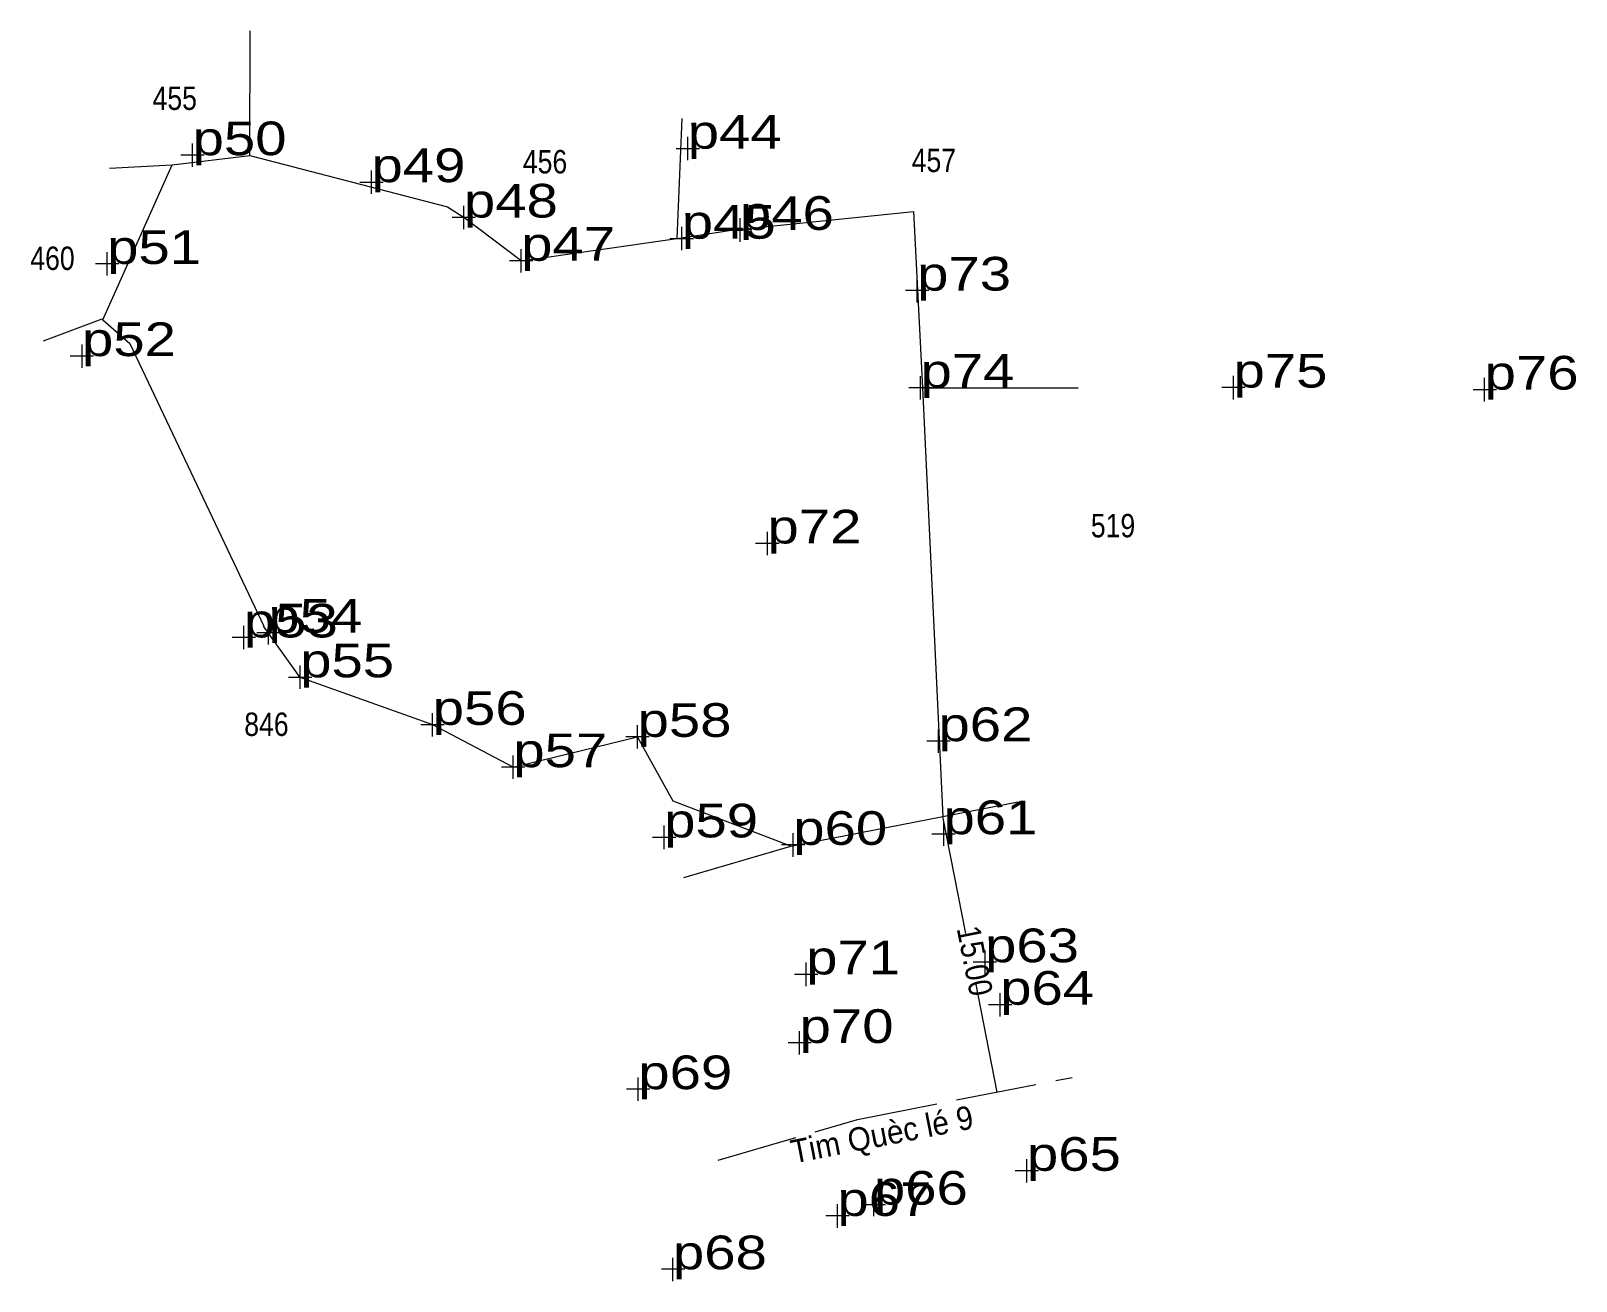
# Model space of a CAD drawing. Header units: metres. Extents: x 549697 to 549779.6, y 1838282.8 to 1838349.6.
import ezdxf
from ezdxf.enums import TextEntityAlignment as Align

# ---------------------------------------------------------------- set-up
doc = ezdxf.new("R2010")
doc.units = ezdxf.units.M
doc.header["$LTSCALE"] = 0.72
doc.linetypes.add('LONG_DASHED', pattern=[7.5, 6, -1.5])
for name, color, linetype, lineweight in [('10', 7, 'Continuous', 13), ('15', 7, 'Continuous', 13), ('32', 7, 'Continuous', 13), ('7', 7, 'Continuous', 13)]:
    doc.layers.add(name, color=color, linetype=linetype, lineweight=lineweight)
doc.layers.add('12', color=7, linetype='Continuous')

msp = doc.modelspace()

# ---------------------------------------------------------------- linework, layer by layer
at = {"layer": '10'}
for p, q in [((549708.71, 1838342.97), (549708.73, 1838349.62)), ((549731.79, 1838344.94), (549731.52, 1838338.53)), ((549704.55, 1838342.47), (549708.71, 1838342.97)), ((549708.71, 1838342.97), (549719.27, 1838340.22)), ((549700.85, 1838334.18), (549704.55, 1838342.47)), ((549701.2, 1838342.28), (549704.55, 1838342.47)), ((549719.27, 1838340.22), (549720.21, 1838339.61)), ((549744.17, 1838339.97), (549744.66, 1838330.56))]:
    msp.add_line(p, q, dxfattribs=at)
msp.add_lwpolyline([(549731.52, 1838338.53), (549734.45, 1838338.97), (549744.17, 1838339.97)], dxfattribs=at)
at = {"layer": '15'}
for p, q in [((549723.21, 1838337.34), (549720.15, 1838339.65)), ((549723.21, 1838337.34), (549731.52, 1838338.53)), ((549700.79, 1838334.23), (549697.66, 1838333.04)), ((549700.85, 1838334.18), (549700.79, 1838334.23)), ((549744.66, 1838330.56), (549745.74, 1838307.65)), ((549744.66, 1838330.56), (549752.97, 1838330.56)), ((549722.79, 1838310.29), (549729.43, 1838311.91)), ((549745.74, 1838307.65), (549749.77, 1838308.44)), ((549737.62, 1838306.07), (549745.74, 1838307.65)), ((549746.98, 1838301.41), (549745.74, 1838307.65)), ((549731.9, 1838304.39), (549737.62, 1838306.07)), ((549748.65, 1838292.94), (549747.5, 1838298.77))]:
    msp.add_line(p, q, dxfattribs=at)
for points in [[(549722.79, 1838310.29), (549718.48, 1838312.55), (549711.4, 1838315.09), (549709.44, 1838317.83)], [(549737.62, 1838306.07), (549731.33, 1838308.48), (549729.43, 1838311.91)]]:
    msp.add_lwpolyline(points, dxfattribs=at)
at = {"layer": '15', "linetype": 'LONG_DASHED'}
msp.add_lwpolyline([(549733.74, 1838289.29), (549741.18, 1838291.48), (549752.65, 1838293.72)], dxfattribs=at)
at = {"layer": '32'}
msp.add_lwpolyline([(549700.85, 1838334.18), (549702.3, 1838332.93), (549709.45, 1838317.82)], dxfattribs=at)
at = {"layer": '7'}
for p, q in [((549705.65, 1838342.36), (549705.65, 1838343.61)), ((549732.11, 1838342.71), (549732.11, 1838343.96)), ((549706.27, 1838342.98), (549705.02, 1838342.98)), ((549732.74, 1838343.33), (549731.49, 1838343.33)), ((549715.21, 1838340.91), (549715.21, 1838342.16)), ((549715.83, 1838341.53), (549714.58, 1838341.53)), ((549720.15, 1838339.03), (549720.15, 1838340.28)), ((549720.77, 1838339.65), (549719.52, 1838339.65)), ((549734.91, 1838338.36), (549734.91, 1838339.61)), ((549732.41, 1838338.52), (549731.16, 1838338.52)), ((549731.79, 1838337.9), (549731.79, 1838339.15)), ((549735.53, 1838338.99), (549734.28, 1838338.99)), ((549701.08, 1838336.55), (549701.08, 1838337.8)), ((549723.21, 1838336.72), (549723.21, 1838337.97)), ((549701.71, 1838337.17), (549700.46, 1838337.17)), ((549723.83, 1838337.34), (549722.58, 1838337.34)), ((549744.37, 1838335.12), (549744.37, 1838336.37)), ((549744.99, 1838335.75), (549743.74, 1838335.75)), ((549699.74, 1838331.63), (549699.74, 1838332.87)), ((549700.36, 1838332.25), (549699.11, 1838332.25)), ((549744.55, 1838329.93), (549744.55, 1838331.18)), ((549761.28, 1838329.94), (549761.28, 1838331.19)), ((549774.7, 1838329.83), (549774.7, 1838331.08)), ((549745.18, 1838330.56), (549743.93, 1838330.56)), ((549761.9, 1838330.57), (549760.65, 1838330.57)), ((549775.33, 1838330.45), (549774.08, 1838330.45)), ((549736.37, 1838321.62), (549736.37, 1838322.87)), ((549736.99, 1838322.24), (549735.74, 1838322.24)), ((549708.39, 1838316.6), (549708.39, 1838317.84)), ((549709.7, 1838316.85), (549709.7, 1838318.09)), ((549709.01, 1838317.22), (549707.77, 1838317.22)), ((549710.33, 1838317.47), (549709.08, 1838317.47)), ((549711.4, 1838314.47), (549711.4, 1838315.72)), ((549712.02, 1838315.09), (549710.77, 1838315.09)), ((549718.47, 1838311.93), (549718.47, 1838313.17)), ((549719.1, 1838312.55), (549717.85, 1838312.55)), ((549729.43, 1838311.29), (549729.43, 1838312.54)), ((549745.51, 1838311.05), (549745.51, 1838312.3)), ((549730.05, 1838311.91), (549728.81, 1838311.91)), ((549746.14, 1838311.68), (549744.89, 1838311.68)), ((549722.79, 1838309.66), (549722.79, 1838310.91)), ((549723.41, 1838310.29), (549722.16, 1838310.29)), ((549730.85, 1838305.92), (549730.85, 1838307.17)), ((549745.79, 1838306.09), (549745.79, 1838307.33)), ((549731.47, 1838306.54), (549730.23, 1838306.54)), ((549737.75, 1838305.51), (549737.75, 1838306.76)), ((549746.41, 1838306.71), (549745.16, 1838306.71)), ((549738.37, 1838306.14), (549737.13, 1838306.14)), ((549748, 1838299.24), (549748, 1838300.49)), ((549738.44, 1838298.6), (549738.44, 1838299.85)), ((549748.62, 1838299.87), (549747.37, 1838299.87)), ((549739.06, 1838299.22), (549737.82, 1838299.22)), ((549748.81, 1838296.97), (549748.81, 1838298.22)), ((549749.43, 1838297.59), (549748.18, 1838297.59)), ((549738.71, 1838295.56), (549737.47, 1838295.56)), ((549738.09, 1838294.94), (549738.09, 1838296.19)), ((549730.09, 1838293.09), (549728.84, 1838293.09)), ((549729.47, 1838292.47), (549729.47, 1838293.71)), ((549750.24, 1838288.1), (549750.24, 1838289.35)), ((549750.86, 1838288.73), (549749.61, 1838288.73)), ((549742.06, 1838286.3), (549742.06, 1838287.55)), ((549740.11, 1838285.69), (549740.11, 1838286.94)), ((549742.68, 1838286.92), (549741.43, 1838286.92)), ((549740.73, 1838286.32), (549739.49, 1838286.32)), ((549731.32, 1838282.84), (549731.32, 1838284.09)), ((549731.95, 1838283.47), (549730.7, 1838283.47))]:
    msp.add_line(p, q, dxfattribs=at)

# ---------------------------------------------------------------- texts
at = {"layer": '12', "width": 1.25}
for s, p in [('p44', (549732.11, 1838343.33)), ('p50', (549705.65, 1838342.98)), ('p49', (549715.21, 1838341.54)), ('p48', (549720.15, 1838339.65)), ('p45', (549731.79, 1838338.52)), ('p46', (549734.9, 1838338.99)), ('p51', (549701.08, 1838337.17)), ('p47', (549723.21, 1838337.34)), ('p73', (549744.37, 1838335.75)), ('p52', (549699.74, 1838332.25)), ('p74', (549744.55, 1838330.56)), ('p75', (549761.28, 1838330.57)), ('p76', (549774.7, 1838330.46)), ('p72', (549736.37, 1838322.24)), ('p53', (549708.39, 1838317.22)), ('p54', (549709.7, 1838317.47)), ('p55', (549711.4, 1838315.09)), ('p56', (549718.48, 1838312.55)), ('p58', (549729.43, 1838311.91)), ('p62', (549745.51, 1838311.68)), ('p57', (549722.79, 1838310.29)), ('p59', (549730.85, 1838306.54)), ('p60', (549737.75, 1838306.14)), ('p61', (549745.78, 1838306.71)), ('p63', (549748, 1838299.87)), ('p71', (549738.44, 1838299.22)), ('p64', (549748.81, 1838297.6)), ('p70', (549738.09, 1838295.56)), ('p69', (549729.47, 1838293.09)), ('p65', (549750.24, 1838288.73)), ('p67', (549740.11, 1838286.32)), ('p66', (549742.06, 1838286.92)), ('p68', (549731.32, 1838283.47))]:
    msp.add_text(s, height=1.8, dxfattribs=at).set_placement(p)
at = {"layer": '15', "width": 0.85}
for s, p in [('455', (549704.695, 1838345.4)), ('456', (549724.485, 1838342.01)), ('457', (549745.265, 1838342.08)), ('460', (549698.16, 1838336.85)), ('519', (549754.84, 1838322.57)), ('846', (549709.595, 1838311.96))]:
    msp.add_text(s, height=1.25, dxfattribs=at).set_placement(p, align=Align.CENTER)
at = {"layer": '15'}
for s, rotation, width, p in [('15.00', 281.19, 0.9, (549746.847, 1838299.826)), ('Tim Quèc lé 9', 11.05, 0.95, (549742.61, 1838290.062))]:
    msp.add_text(s, height=1.25, rotation=rotation, dxfattribs=dict(at, width=width)).set_placement(p, align=Align.CENTER)

doc.saveas('drawing.dxf')
